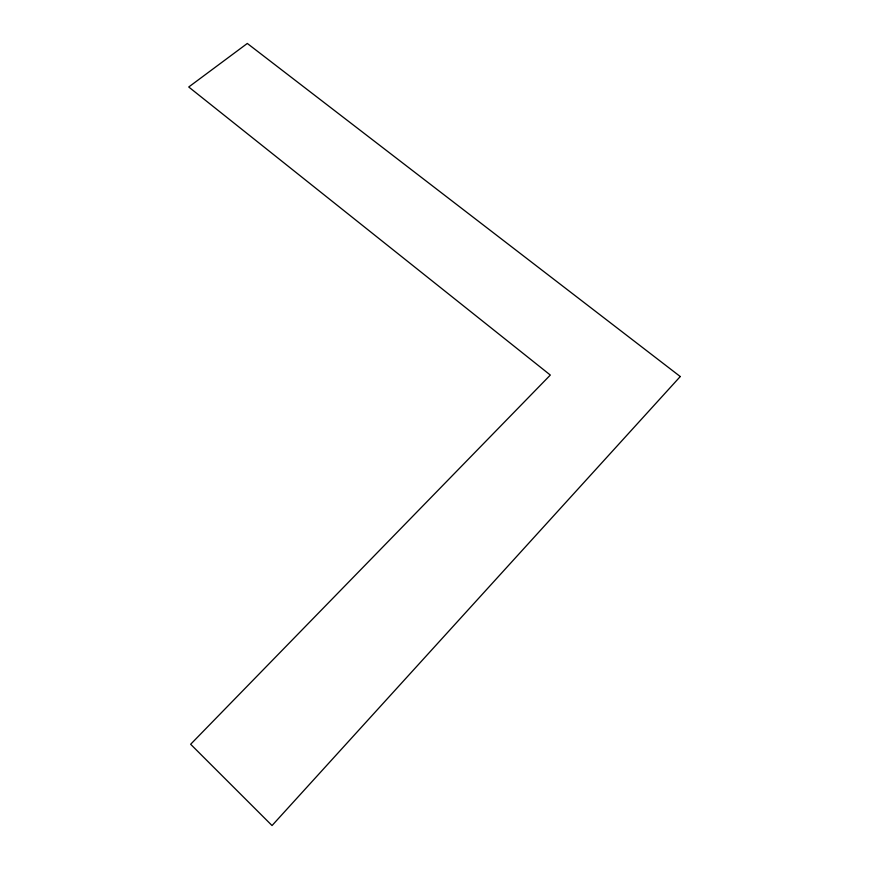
<?xml version="1.0" encoding="UTF-8"?>
<svg xmlns="http://www.w3.org/2000/svg" width="869" height="869" viewBox="0 0 869 869"><rect width="100%" height="100%" fill="white"/><g stroke="black" fill="none" stroke-linecap="round" stroke-linejoin="round"><path stroke-width="1.3" d="M680.264 376.538L272.04 825.55L190.648 744.266L550.327 375.06L188.736 86.998L247.307 43.45L680.264 376.538"/></g></svg>
